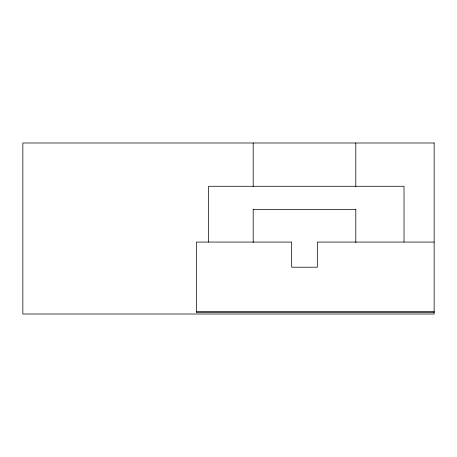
<?xml version="1.0" encoding="UTF-8"?>
<svg xmlns="http://www.w3.org/2000/svg" width="457" height="457" viewBox="0 0 457 457"><rect width="100%" height="100%" fill="white"/><g stroke="black" fill="none" stroke-linecap="round" stroke-linejoin="round"><path stroke-width="0.69" d="M253.189 209.489L355.803 209.489M434.15 242.067L317.324 242.067L317.324 267.208L291.669 267.208L291.669 242.067L196.39 242.067L196.39 312.651L434.15 312.651M196.39 311.577L434.15 311.577M404.028 242.067L404.028 186.279L208.569 186.279L208.569 242.067M355.803 142.99L355.803 186.467M355.803 209.157L355.803 242.598M253.189 142.99L253.189 186.467M253.189 209.157L253.189 242.598M434.15 142.99L22.85 142.99L22.85 314.01L434.15 314.01L434.15 142.99"/></g></svg>
